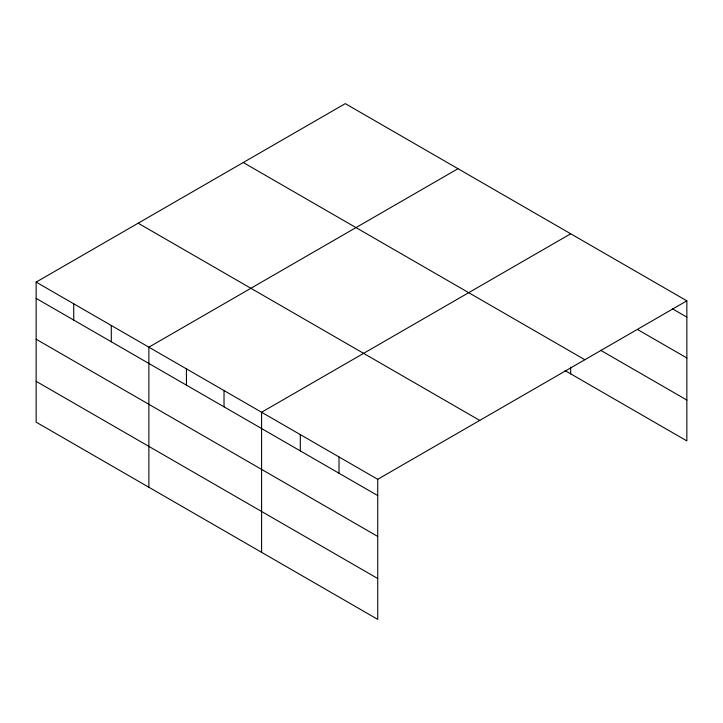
<?xml version="1.0" encoding="UTF-8"?>
<svg xmlns="http://www.w3.org/2000/svg" width="723" height="723" viewBox="0 0 723 723"><rect width="100%" height="100%" fill="white"/><g stroke="black" fill="none" stroke-linecap="round" stroke-linejoin="round"><path stroke-width="1.08" d="M36.15 282.097L377.731 479.304L377.731 619.376L36.15 422.169L36.15 282.097L345.269 103.624L686.85 300.831L686.85 440.903L564.934 370.519M457.993 168.703L148.875 347.176L148.875 487.248M570.709 233.782L261.59 412.255L261.59 552.327M377.731 479.304L686.85 300.831M672.336 308.739L686.85 317.126M637.496 329.471L686.85 357.966M600.714 350.33L686.85 400.054M243.262 162.521L584.844 359.729M138.156 223.199L479.738 420.406M36.15 298.382L377.731 495.589M36.15 339.232L377.731 536.439M36.15 381.319L377.731 578.527M570.709 367.23L570.709 373.854M339.015 456.954L339.015 473.24M300.307 434.604L300.307 450.89M224.022 390.556L224.022 406.85M186.444 368.866L186.444 385.151M111.297 325.477L111.297 341.771M73.728 303.787L73.728 320.072"/></g></svg>
